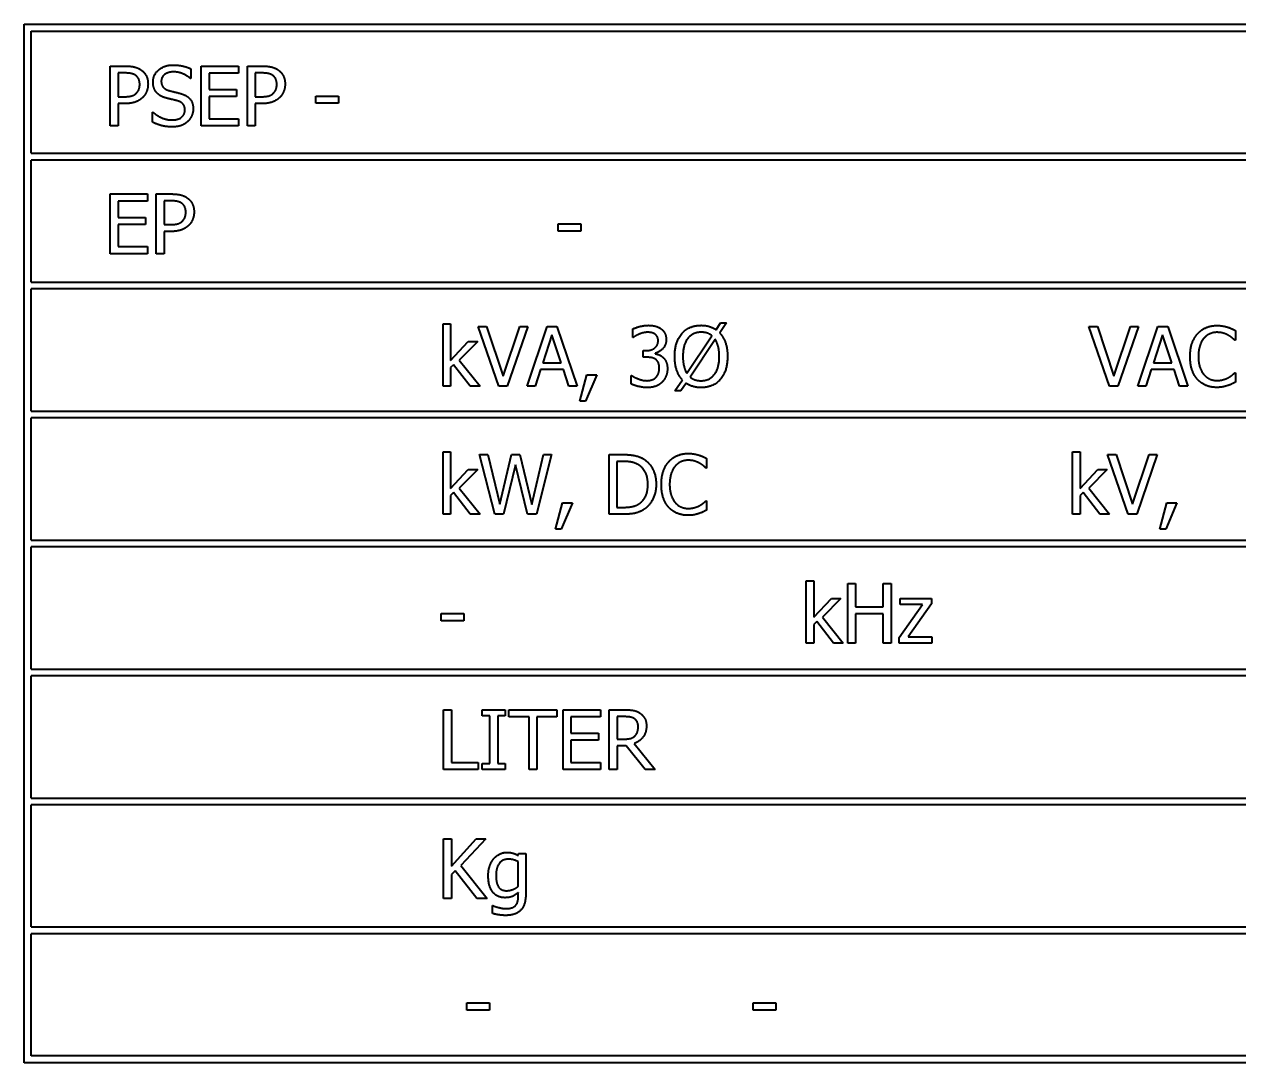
# Model space of a CAD drawing. Header units: millimetres. Extents: x 0 to 715, y 0 to 297.
# Drawn here: x 613.43 to 663.15, y 147.03 to 189.53 of the extents above; entities that cross this region are included whole.
import ezdxf

# ---------------------------------------------------------------- set-up
doc = ezdxf.new("R2010")
doc.units = ezdxf.units.MM
doc.layers.add('가시적인 것(ISO)', color=3, linetype='Continuous', lineweight=40)

msp = doc.modelspace()

# ---------------------------------------------------------------- linework, layer by layer
at = {"layer": '가시적인 것(ISO)'}
for p, q in [((613.427, 189.53), (704.538, 189.53)), ((613.427, 147.03), (613.427, 189.53)), ((613.705, 184.252), (613.705, 189.252)), ((613.705, 189.252), (704.26, 189.252)), ((616.947, 187.82), (617.561, 187.82)), ((616.947, 185.375), (616.947, 187.82)), ((617.271, 187.538), (617.271, 186.564)), ((617.541, 187.538), (617.271, 187.538)), ((620.247, 187.705), (620.247, 187.316)), ((620.673, 187.82), (622.202, 187.82)), ((620.673, 185.375), (620.673, 187.82)), ((620.998, 187.53), (620.998, 186.861)), ((622.202, 187.53), (620.998, 187.53)), ((622.202, 187.82), (622.202, 187.53)), ((622.559, 187.82), (623.173, 187.82)), ((622.559, 185.375), (622.559, 187.82)), ((622.883, 187.538), (622.883, 186.564)), ((623.153, 187.538), (622.883, 187.538)), ((620.247, 187.316), (620.223, 187.316)), ((617.271, 186.564), (617.493, 186.564)), ((620.998, 186.861), (622.121, 186.861)), ((622.121, 186.572), (620.998, 186.572)), ((620.998, 186.572), (620.998, 185.664)), ((622.121, 186.861), (622.121, 186.572)), ((622.883, 186.564), (623.105, 186.564)), ((625.364, 186.296), (625.364, 186.593)), ((625.364, 186.593), (626.289, 186.593)), ((626.289, 186.593), (626.289, 186.296)), ((617.547, 186.286), (617.271, 186.286)), ((617.271, 186.286), (617.271, 185.375)), ((623.159, 186.286), (622.883, 186.286)), ((622.883, 186.286), (622.883, 185.375)), ((626.289, 186.296), (625.364, 186.296)), ((618.68, 185.522), (618.68, 185.93)), ((618.68, 185.93), (618.704, 185.93)), ((620.998, 185.664), (622.202, 185.664)), ((622.202, 185.664), (622.202, 185.375)), ((617.271, 185.375), (616.947, 185.375)), ((622.202, 185.375), (620.673, 185.375)), ((622.883, 185.375), (622.559, 185.375)), ((613.705, 184.252), (704.26, 184.252)), ((613.705, 178.974), (613.705, 183.974)), ((704.26, 183.974), (613.705, 183.974)), ((616.947, 180.141), (616.947, 182.585)), ((616.947, 182.585), (618.476, 182.585)), ((618.476, 182.585), (618.476, 182.296)), ((618.832, 182.585), (619.447, 182.585)), ((618.832, 180.141), (618.832, 182.585)), ((618.476, 182.296), (617.271, 182.296)), ((617.271, 182.296), (617.271, 181.627)), ((619.157, 182.304), (619.157, 181.329)), ((619.427, 182.304), (619.157, 182.304)), ((617.271, 181.627), (618.395, 181.627)), ((618.395, 181.627), (618.395, 181.337)), ((618.395, 181.337), (617.271, 181.337)), ((617.271, 181.337), (617.271, 180.43)), ((619.157, 181.329), (619.379, 181.329)), ((619.433, 181.052), (619.157, 181.052)), ((619.157, 181.052), (619.157, 180.141)), ((635.286, 181.062), (635.286, 181.359)), ((635.286, 181.359), (636.211, 181.359)), ((636.211, 181.062), (635.286, 181.062)), ((636.211, 181.359), (636.211, 181.062)), ((618.476, 180.141), (616.947, 180.141)), ((617.271, 180.43), (618.476, 180.43)), ((618.476, 180.43), (618.476, 180.141)), ((619.157, 180.141), (618.832, 180.141)), ((613.705, 178.974), (704.26, 178.974)), ((613.705, 173.696), (613.705, 178.696)), ((704.26, 178.696), (613.705, 178.696)), ((630.571, 174.713), (630.571, 177.266)), ((630.571, 177.266), (630.88, 177.266)), ((630.88, 177.266), (630.88, 175.772)), ((632.849, 174.713), (632.007, 177.157)), ((632.007, 177.157), (632.356, 177.157)), ((632.356, 177.157), (633.034, 175.127)), ((633.034, 175.127), (633.711, 177.157)), ((634.042, 177.157), (633.2, 174.713)), ((633.711, 177.157), (634.042, 177.157)), ((634.012, 174.713), (634.836, 177.157)), ((634.836, 177.157), (635.236, 177.157)), ((635.236, 177.157), (636.06, 174.713)), ((638.338, 176.711), (638.338, 177.058)), ((641.748, 177.028), (641.936, 177.308)), ((642.179, 177.308), (641.898, 176.896)), ((641.936, 177.308), (642.179, 177.308)), ((657.852, 174.713), (657.011, 177.157)), ((657.011, 177.157), (657.359, 177.157)), ((657.359, 177.157), (658.037, 175.127)), ((658.037, 175.127), (658.714, 177.157)), ((659.045, 177.157), (658.203, 174.713)), ((658.714, 177.157), (659.045, 177.157)), ((659.015, 174.713), (659.839, 177.157)), ((659.839, 177.157), (660.239, 177.157)), ((660.239, 177.157), (661.063, 174.713)), ((630.88, 175.772), (631.605, 176.547)), ((631.99, 176.547), (631.237, 175.78)), ((631.605, 176.547), (631.99, 176.547)), ((635.028, 176.824), (634.652, 175.673)), ((635.407, 175.673), (635.028, 176.824)), ((638.358, 176.711), (638.338, 176.711)), ((640.553, 175.245), (641.581, 176.781)), ((641.716, 176.632), (640.686, 175.093)), ((660.031, 176.824), (659.655, 175.673)), ((660.41, 175.673), (660.031, 176.824)), ((663.011, 176.602), (662.985, 176.602)), ((663.011, 176.995), (663.011, 176.602)), ((638.77, 175.903), (638.77, 176.174)), ((638.77, 176.174), (638.879, 176.174)), ((639.258, 176.071), (639.258, 176.048)), ((631.003, 175.598), (630.88, 175.479)), ((631.685, 174.713), (631.003, 175.598)), ((631.237, 175.78), (632.091, 174.713)), ((634.652, 175.673), (635.407, 175.673)), ((638.909, 175.903), (638.77, 175.903)), ((659.655, 175.673), (660.41, 175.673)), ((630.88, 175.479), (630.88, 174.713)), ((634.563, 175.396), (634.341, 174.713)), ((635.496, 175.396), (634.563, 175.396)), ((635.718, 174.713), (635.496, 175.396)), ((636.165, 174.104), (636.455, 175.18)), ((636.865, 175.18), (636.405, 174.104)), ((636.455, 175.18), (636.865, 175.18)), ((638.271, 175.158), (638.295, 175.158)), ((638.271, 174.812), (638.271, 175.158)), ((659.566, 175.396), (659.344, 174.713)), ((660.499, 175.396), (659.566, 175.396)), ((660.721, 174.713), (660.499, 175.396)), ((662.987, 175.267), (663.011, 175.267)), ((663.011, 175.267), (663.011, 174.879)), ((630.88, 174.713), (630.571, 174.713)), ((632.091, 174.713), (631.685, 174.713)), ((633.2, 174.713), (632.849, 174.713)), ((634.341, 174.713), (634.012, 174.713)), ((636.06, 174.713), (635.718, 174.713)), ((640.06, 174.522), (640.369, 174.978)), ((640.302, 174.522), (640.06, 174.522)), ((640.519, 174.843), (640.302, 174.522)), ((658.203, 174.713), (657.852, 174.713)), ((659.344, 174.713), (659.015, 174.713)), ((661.063, 174.713), (660.721, 174.713)), ((636.405, 174.104), (636.165, 174.104)), ((613.705, 173.696), (704.26, 173.696)), ((613.705, 168.419), (613.705, 173.419)), ((704.26, 173.419), (613.705, 173.419)), ((630.571, 169.476), (630.571, 172.03)), ((630.571, 172.03), (630.88, 172.03)), ((630.88, 172.03), (630.88, 170.536)), ((632.689, 169.476), (632.065, 171.921)), ((632.065, 171.921), (632.4, 171.921)), ((632.4, 171.921), (632.891, 169.894)), ((632.891, 169.894), (633.378, 171.921)), ((633.378, 171.921), (633.709, 171.921)), ((633.709, 171.921), (634.2, 169.871)), ((634.2, 169.871), (634.69, 171.921)), ((635.009, 171.921), (634.394, 169.476)), ((634.69, 171.921), (635.009, 171.921)), ((637.368, 169.476), (637.368, 171.921)), ((637.368, 171.921), (637.924, 171.921)), ((637.693, 171.64), (637.693, 169.758)), ((637.94, 171.64), (637.693, 171.64)), ((641.363, 171.758), (641.363, 171.366)), ((656.341, 169.476), (656.341, 172.03)), ((656.341, 172.03), (656.65, 172.03)), ((656.65, 172.03), (656.65, 170.536)), ((658.619, 169.476), (657.777, 171.921)), ((657.777, 171.921), (658.126, 171.921)), ((658.126, 171.921), (658.803, 169.89)), ((658.803, 169.89), (659.481, 171.921)), ((659.812, 171.921), (658.97, 169.476)), ((659.481, 171.921), (659.812, 171.921)), ((630.88, 170.536), (631.605, 171.311)), ((631.99, 171.311), (631.237, 170.544)), ((631.605, 171.311), (631.99, 171.311)), ((633.533, 171.505), (633.049, 169.476)), ((634.03, 169.476), (633.533, 171.505)), ((641.363, 171.366), (641.338, 171.366)), ((656.65, 170.536), (657.375, 171.311)), ((657.759, 171.311), (657.007, 170.544)), ((657.375, 171.311), (657.759, 171.311)), ((631.237, 170.544), (632.091, 169.476)), ((657.007, 170.544), (657.86, 169.476)), ((631.003, 170.362), (630.88, 170.243)), ((630.88, 170.243), (630.88, 169.476)), ((631.685, 169.476), (631.003, 170.362)), ((656.773, 170.362), (656.65, 170.243)), ((656.65, 170.243), (656.65, 169.476)), ((657.454, 169.476), (656.773, 170.362)), ((635.173, 168.868), (635.462, 169.944)), ((635.872, 169.944), (635.413, 168.868)), ((635.462, 169.944), (635.872, 169.944)), ((637.693, 169.758), (637.94, 169.758)), ((641.34, 170.031), (641.363, 170.031)), ((641.363, 170.031), (641.363, 169.643)), ((659.919, 168.868), (660.208, 169.944)), ((660.618, 169.944), (660.158, 168.868)), ((660.208, 169.944), (660.618, 169.944)), ((630.88, 169.476), (630.571, 169.476)), ((632.091, 169.476), (631.685, 169.476)), ((633.049, 169.476), (632.689, 169.476)), ((634.394, 169.476), (634.03, 169.476)), ((637.93, 169.476), (637.368, 169.476)), ((656.65, 169.476), (656.341, 169.476)), ((657.86, 169.476), (657.454, 169.476)), ((658.97, 169.476), (658.619, 169.476)), ((635.413, 168.868), (635.173, 168.868)), ((660.158, 168.868), (659.919, 168.868)), ((613.705, 168.419), (704.26, 168.419)), ((613.705, 163.141), (613.705, 168.141)), ((704.26, 168.141), (613.705, 168.141)), ((645.44, 164.199), (645.44, 166.752)), ((645.44, 166.752), (645.749, 166.752)), ((645.749, 166.752), (645.749, 165.258)), ((647.138, 164.199), (647.138, 166.643)), ((647.138, 166.643), (647.463, 166.643)), ((647.463, 166.643), (647.463, 165.684)), ((648.588, 165.684), (648.588, 166.643)), ((648.588, 166.643), (648.913, 166.643)), ((648.913, 166.643), (648.913, 164.199)), ((645.749, 165.258), (646.474, 166.033)), ((646.858, 166.033), (646.106, 165.266)), ((646.474, 166.033), (646.858, 166.033)), ((647.463, 165.684), (648.588, 165.684)), ((649.241, 164.428), (650.2, 165.779)), ((649.281, 165.779), (649.281, 166.033)), ((649.281, 166.033), (650.571, 166.033)), ((650.2, 165.779), (649.281, 165.779)), ((650.571, 165.813), (649.608, 164.458)), ((650.571, 166.033), (650.571, 165.813)), ((630.496, 165.12), (630.496, 165.417)), ((630.496, 165.417), (631.421, 165.417)), ((631.421, 165.12), (630.496, 165.12)), ((631.421, 165.417), (631.421, 165.12)), ((645.872, 165.084), (645.749, 164.965)), ((646.553, 164.199), (645.872, 165.084)), ((646.106, 165.266), (646.959, 164.199)), ((648.588, 165.395), (647.463, 165.395)), ((647.463, 165.395), (647.463, 164.199)), ((648.588, 164.199), (648.588, 165.395)), ((645.749, 164.965), (645.749, 164.199)), ((645.749, 164.199), (645.44, 164.199)), ((646.959, 164.199), (646.553, 164.199)), ((647.463, 164.199), (647.138, 164.199)), ((648.913, 164.199), (648.588, 164.199)), ((649.241, 164.199), (649.241, 164.428)), ((650.588, 164.199), (649.241, 164.199)), ((649.608, 164.458), (650.588, 164.458)), ((650.588, 164.458), (650.588, 164.199)), ((613.705, 163.141), (704.26, 163.141)), ((613.705, 157.863), (613.705, 162.863)), ((704.26, 162.863), (613.705, 162.863)), ((630.595, 159.03), (630.595, 161.474)), ((630.595, 161.474), (630.92, 161.474)), ((630.92, 161.474), (630.92, 159.319)), ((632.172, 161.225), (632.172, 161.474)), ((632.172, 161.474), (633.119, 161.474)), ((632.483, 161.225), (632.172, 161.225)), ((632.483, 159.279), (632.483, 161.225)), ((633.119, 161.225), (632.808, 161.225)), ((632.808, 161.225), (632.808, 159.279)), ((633.119, 161.474), (633.119, 161.225)), ((633.271, 161.185), (633.271, 161.474)), ((633.271, 161.474), (635.236, 161.474)), ((634.091, 161.185), (633.271, 161.185)), ((634.091, 159.03), (634.091, 161.185)), ((635.236, 161.185), (634.416, 161.185)), ((634.416, 161.185), (634.416, 159.03)), ((635.236, 161.474), (635.236, 161.185)), ((635.484, 159.03), (635.484, 161.474)), ((635.484, 161.474), (637.013, 161.474)), ((637.013, 161.185), (635.809, 161.185)), ((635.809, 161.185), (635.809, 160.515)), ((637.013, 161.474), (637.013, 161.185)), ((637.37, 161.474), (638, 161.474)), ((637.37, 159.03), (637.37, 161.474)), ((638.018, 161.193), (637.695, 161.193)), ((637.695, 161.193), (637.695, 160.274)), ((635.809, 160.515), (636.932, 160.515)), ((635.809, 160.226), (635.809, 159.319)), ((636.932, 160.226), (635.809, 160.226)), ((636.932, 160.515), (636.932, 160.226)), ((637.695, 160.274), (637.98, 160.274)), ((638.067, 160.002), (637.695, 160.002)), ((637.695, 160.002), (637.695, 159.03)), ((638.84, 159.03), (638.067, 160.002)), ((638.392, 160.094), (639.262, 159.03)), ((630.92, 159.319), (632.011, 159.319)), ((632.011, 159.319), (632.011, 159.03)), ((632.172, 159.03), (632.172, 159.279)), ((632.172, 159.279), (632.483, 159.279)), ((632.808, 159.279), (633.119, 159.279)), ((633.119, 159.279), (633.119, 159.03)), ((635.809, 159.319), (637.013, 159.319)), ((637.013, 159.319), (637.013, 159.03)), ((632.011, 159.03), (630.595, 159.03)), ((633.119, 159.03), (632.172, 159.03)), ((634.416, 159.03), (634.091, 159.03)), ((637.013, 159.03), (635.484, 159.03)), ((637.695, 159.03), (637.37, 159.03)), ((639.262, 159.03), (638.84, 159.03)), ((613.705, 157.863), (704.26, 157.863)), ((613.705, 152.585), (613.705, 157.585)), ((704.26, 157.585), (613.705, 157.585)), ((630.595, 153.752), (630.595, 156.196)), ((630.595, 156.196), (630.92, 156.196)), ((630.92, 155.073), (631.922, 156.196)), ((630.92, 156.196), (630.92, 155.073)), ((632.318, 156.196), (631.306, 155.105)), ((631.922, 156.196), (632.318, 156.196)), ((633.65, 155.509), (633.667, 155.586)), ((633.65, 154.249), (633.65, 155.257)), ((633.667, 155.586), (633.959, 155.586)), ((633.959, 155.586), (633.959, 153.962)), ((631.063, 154.889), (630.92, 154.729)), ((630.92, 154.729), (630.92, 153.752)), ((631.956, 153.752), (631.063, 154.889)), ((631.306, 155.105), (632.378, 153.752)), ((630.92, 153.752), (630.595, 153.752)), ((632.378, 153.752), (631.956, 153.752)), ((633.65, 153.835), (633.65, 153.996)), ((632.598, 153.138), (632.598, 153.459)), ((632.598, 153.459), (632.614, 153.459)), ((613.705, 152.585), (704.26, 152.585)), ((613.705, 147.308), (613.705, 152.308)), ((704.26, 152.308), (613.705, 152.308)), ((631.546, 149.177), (631.546, 149.474)), ((631.546, 149.474), (632.471, 149.474)), ((632.471, 149.177), (631.546, 149.177)), ((632.471, 149.474), (632.471, 149.177)), ((643.265, 149.177), (643.265, 149.474)), ((643.265, 149.474), (644.19, 149.474)), ((644.19, 149.177), (643.265, 149.177)), ((644.19, 149.474), (644.19, 149.177)), ((704.26, 147.308), (613.705, 147.308)), ((704.538, 147.03), (613.427, 147.03))]:
    msp.add_line(p, q, dxfattribs=at)
for points in [[(617.977, 187.445), (617.899, 187.497), (617.693, 187.538), (617.541, 187.538)], [(617.561, 187.82), (617.779, 187.82), (618.084, 187.748), (618.201, 187.667)], [(618.153, 187.073), (618.153, 187.2), (618.066, 187.386), (617.977, 187.445)], [(618.201, 187.667), (618.337, 187.574), (618.492, 187.287), (618.492, 187.083)], [(618.698, 187.164), (618.698, 187.461), (619.161, 187.863), (619.52, 187.863)], [(619.542, 187.582), (619.316, 187.582), (619.036, 187.37), (619.036, 187.198)], [(619.52, 187.863), (619.726, 187.863), (620.09, 187.782), (620.247, 187.705)], [(620.223, 187.316), (620.106, 187.423), (619.742, 187.582), (619.542, 187.582)], [(623.589, 187.445), (623.511, 187.497), (623.305, 187.538), (623.153, 187.538)], [(623.173, 187.82), (623.391, 187.82), (623.696, 187.748), (623.812, 187.667)], [(623.765, 187.073), (623.765, 187.2), (623.678, 187.386), (623.589, 187.445)], [(623.812, 187.667), (623.949, 187.574), (624.104, 187.287), (624.104, 187.083)], [(618.014, 186.71), (618.088, 186.784), (618.153, 186.956), (618.153, 187.073)], [(618.492, 187.083), (618.492, 186.924), (618.379, 186.639), (618.278, 186.54)], [(618.856, 186.722), (618.781, 186.803), (618.698, 187.021), (618.698, 187.164)], [(619.036, 187.198), (619.036, 187.043), (619.201, 186.859), (619.355, 186.817)], [(623.626, 186.71), (623.7, 186.784), (623.765, 186.956), (623.765, 187.073)], [(624.104, 187.083), (624.104, 186.924), (623.991, 186.639), (623.89, 186.54)], [(617.493, 186.564), (617.691, 186.564), (617.935, 186.627), (618.014, 186.71)], [(618.278, 186.54), (618.151, 186.415), (617.808, 186.286), (617.547, 186.286)], [(619.26, 186.506), (619.134, 186.54), (618.933, 186.641), (618.856, 186.722)], [(619.702, 186.395), (619.589, 186.427), (619.401, 186.471), (619.26, 186.506)], [(619.355, 186.817), (619.458, 186.789), (619.758, 186.718), (619.857, 186.688)], [(619.857, 186.688), (620.108, 186.611), (620.342, 186.3), (620.342, 186.072)], [(623.105, 186.564), (623.303, 186.564), (623.547, 186.627), (623.626, 186.71)], [(623.89, 186.54), (623.763, 186.415), (623.42, 186.286), (623.159, 186.286)], [(619.458, 185.613), (619.728, 185.613), (620.003, 185.837), (620.003, 186.021)], [(620.003, 186.021), (620.003, 186.167), (619.859, 186.35), (619.702, 186.395)], [(620.342, 186.072), (620.342, 185.928), (620.225, 185.65), (620.12, 185.553)], [(619.482, 185.332), (619.217, 185.332), (618.844, 185.442), (618.68, 185.522)], [(618.704, 185.93), (618.864, 185.779), (619.27, 185.613), (619.458, 185.613)], [(620.12, 185.553), (620.003, 185.446), (619.706, 185.332), (619.482, 185.332)], [(619.447, 182.585), (619.664, 182.585), (619.969, 182.514), (620.086, 182.433)], [(619.863, 182.211), (619.785, 182.262), (619.579, 182.304), (619.427, 182.304)], [(620.039, 181.839), (620.039, 181.965), (619.952, 182.152), (619.863, 182.211)], [(620.086, 182.433), (620.223, 182.34), (620.378, 182.052), (620.378, 181.848)], [(619.9, 181.476), (619.973, 181.549), (620.039, 181.722), (620.039, 181.839)], [(620.378, 181.848), (620.378, 181.69), (620.265, 181.405), (620.164, 181.306)], [(619.379, 181.329), (619.577, 181.329), (619.821, 181.393), (619.9, 181.476)], [(620.164, 181.306), (620.037, 181.181), (619.694, 181.052), (619.433, 181.052)], [(638.338, 177.058), (638.445, 177.115), (638.812, 177.209), (638.976, 177.209)], [(638.976, 177.209), (639.143, 177.209), (639.39, 177.141), (639.491, 177.07)], [(639.491, 177.07), (639.598, 176.993), (639.709, 176.769), (639.709, 176.618)], [(640.056, 175.935), (640.056, 176.539), (640.648, 177.209), (641.136, 177.209)], [(641.136, 177.209), (641.324, 177.209), (641.617, 177.117), (641.748, 177.028)], [(661.462, 176.864), (661.608, 177.028), (662.008, 177.201), (662.256, 177.201)], [(662.256, 177.201), (662.379, 177.201), (662.595, 177.165), (662.686, 177.137)], [(662.686, 177.137), (662.765, 177.111), (662.93, 177.038), (663.011, 176.995)], [(638.6, 176.848), (638.521, 176.814), (638.404, 176.743), (638.358, 176.711)], [(638.951, 176.925), (638.861, 176.925), (638.685, 176.882), (638.6, 176.848)], [(638.879, 176.174), (639.099, 176.174), (639.376, 176.384), (639.376, 176.585)], [(639.248, 176.85), (639.186, 176.892), (639.036, 176.925), (638.951, 176.925)], [(639.376, 176.585), (639.376, 176.678), (639.305, 176.81), (639.248, 176.85)], [(639.709, 176.618), (639.709, 176.416), (639.444, 176.111), (639.258, 176.071)], [(641.137, 176.927), (640.797, 176.927), (640.391, 176.422), (640.391, 175.935)], [(641.581, 176.781), (641.496, 176.854), (641.272, 176.927), (641.137, 176.927)], [(641.882, 175.935), (641.882, 176.161), (641.791, 176.515), (641.716, 176.632)], [(641.898, 176.896), (642.049, 176.733), (642.217, 176.262), (642.217, 175.935)], [(661.157, 175.933), (661.157, 176.24), (661.313, 176.695), (661.462, 176.864)], [(661.713, 176.672), (661.61, 176.547), (661.495, 176.169), (661.495, 175.933)], [(662.254, 176.923), (662.098, 176.923), (661.818, 176.794), (661.713, 176.672)], [(662.71, 176.806), (662.617, 176.858), (662.397, 176.923), (662.254, 176.923)], [(662.985, 176.602), (662.941, 176.642), (662.807, 176.753), (662.71, 176.806)], [(639.258, 176.048), (639.335, 176.032), (639.511, 175.961), (639.586, 175.889)], [(639.277, 175.816), (639.208, 175.865), (639.02, 175.903), (638.909, 175.903)], [(639.424, 175.461), (639.424, 175.594), (639.347, 175.766), (639.277, 175.816)], [(639.586, 175.889), (639.662, 175.82), (639.757, 175.598), (639.757, 175.438)], [(640.369, 174.978), (640.222, 175.14), (640.056, 175.62), (640.056, 175.935)], [(640.391, 175.935), (640.391, 175.713), (640.476, 175.368), (640.553, 175.245)], [(642.217, 175.935), (642.217, 175.329), (641.627, 174.661), (641.136, 174.661)], [(641.137, 174.942), (641.476, 174.942), (641.882, 175.453), (641.882, 175.935)], [(661.464, 174.99), (661.317, 175.148), (661.157, 175.624), (661.157, 175.933)], [(661.495, 175.933), (661.495, 175.681), (661.616, 175.319), (661.721, 175.194)], [(638.295, 175.158), (638.398, 175.083), (638.747, 174.944), (638.919, 174.944)], [(638.919, 174.944), (639.02, 174.944), (639.222, 175.008), (639.289, 175.081)], [(639.289, 175.081), (639.355, 175.154), (639.424, 175.329), (639.424, 175.461)], [(639.757, 175.438), (639.757, 175.273), (639.644, 174.994), (639.541, 174.887)], [(640.686, 175.093), (640.779, 175.018), (640.989, 174.942), (641.137, 174.942)], [(661.721, 175.194), (661.824, 175.073), (662.1, 174.95), (662.254, 174.95)], [(662.254, 174.95), (662.395, 174.95), (662.634, 175.02), (662.727, 175.071)], [(662.727, 175.071), (662.817, 175.123), (662.949, 175.23), (662.987, 175.267)], [(638.939, 174.661), (638.754, 174.661), (638.394, 174.75), (638.271, 174.812)], [(639.541, 174.887), (639.434, 174.776), (639.131, 174.661), (638.939, 174.661)], [(641.136, 174.661), (640.955, 174.661), (640.644, 174.756), (640.519, 174.843)], [(662.25, 174.669), (662.012, 174.669), (661.61, 174.829), (661.464, 174.99)], [(662.686, 174.74), (662.579, 174.705), (662.397, 174.669), (662.25, 174.669)], [(663.011, 174.879), (662.93, 174.841), (662.787, 174.772), (662.686, 174.74)], [(637.924, 171.921), (638.269, 171.921), (638.661, 171.818), (638.8, 171.727)], [(638.586, 171.493), (638.455, 171.57), (638.16, 171.64), (637.94, 171.64)], [(638.8, 171.727), (639.036, 171.57), (639.295, 171.053), (639.295, 170.697)], [(639.509, 170.697), (639.509, 171.004), (639.666, 171.459), (639.814, 171.628)], [(639.814, 171.628), (639.961, 171.792), (640.361, 171.964), (640.609, 171.964)], [(640.607, 171.687), (640.45, 171.687), (640.171, 171.558), (640.066, 171.435)], [(641.062, 171.57), (640.969, 171.622), (640.749, 171.687), (640.607, 171.687)], [(640.609, 171.964), (640.731, 171.964), (640.947, 171.929), (641.038, 171.901)], [(641.038, 171.901), (641.118, 171.875), (641.282, 171.802), (641.363, 171.758)], [(641.338, 171.366), (641.294, 171.406), (641.159, 171.517), (641.062, 171.57)], [(638.957, 170.701), (638.957, 170.982), (638.77, 171.38), (638.586, 171.493)], [(640.066, 171.435), (639.963, 171.311), (639.848, 170.932), (639.848, 170.697)], [(638.616, 169.92), (638.786, 170.035), (638.957, 170.415), (638.957, 170.701)], [(639.295, 170.697), (639.295, 170.362), (639.024, 169.823), (638.796, 169.672)], [(639.816, 169.754), (639.67, 169.912), (639.509, 170.388), (639.509, 170.697)], [(639.848, 170.697), (639.848, 170.445), (639.969, 170.083), (640.074, 169.958)], [(638.796, 169.672), (638.61, 169.556), (638.228, 169.476), (637.93, 169.476)], [(637.94, 169.758), (638.156, 169.758), (638.483, 169.827), (638.616, 169.92)], [(640.603, 169.433), (640.365, 169.433), (639.963, 169.593), (639.816, 169.754)], [(640.074, 169.958), (640.177, 169.837), (640.452, 169.714), (640.607, 169.714)], [(640.607, 169.714), (640.747, 169.714), (640.987, 169.783), (641.08, 169.835)], [(641.363, 169.643), (641.282, 169.605), (641.139, 169.536), (641.038, 169.504)], [(641.08, 169.835), (641.169, 169.886), (641.302, 169.993), (641.34, 170.031)], [(641.038, 169.504), (640.931, 169.468), (640.749, 169.433), (640.603, 169.433)], [(638, 161.474), (638.21, 161.474), (638.493, 161.429), (638.622, 161.345)], [(638.406, 161.11), (638.336, 161.155), (638.152, 161.193), (638.018, 161.193)], [(638.56, 160.785), (638.56, 160.892), (638.485, 161.056), (638.406, 161.11)], [(638.622, 161.345), (638.751, 161.262), (638.899, 161.003), (638.899, 160.811)], [(638.899, 160.811), (638.899, 160.543), (638.626, 160.181), (638.392, 160.094)], [(638.422, 160.401), (638.493, 160.468), (638.56, 160.658), (638.56, 160.785)], [(637.98, 160.274), (638.121, 160.274), (638.344, 160.323), (638.422, 160.401)], [(632.657, 155.392), (632.76, 155.509), (633.043, 155.638), (633.194, 155.638)], [(633.194, 155.638), (633.337, 155.638), (633.545, 155.57), (633.65, 155.509)], [(632.421, 154.687), (632.421, 154.915), (632.55, 155.267), (632.657, 155.392)], [(633.244, 155.36), (633.01, 155.36), (632.74, 155.016), (632.74, 154.693)], [(633.65, 155.257), (633.535, 155.313), (633.341, 155.36), (633.244, 155.36)], [(633.105, 153.784), (632.792, 153.784), (632.421, 154.249), (632.421, 154.687)], [(632.74, 154.693), (632.74, 154.388), (632.944, 154.069), (633.174, 154.069)], [(633.174, 154.069), (633.295, 154.069), (633.549, 154.164), (633.65, 154.249)], [(633.65, 153.996), (633.525, 153.887), (633.285, 153.784), (633.105, 153.784)], [(633.959, 153.962), (633.959, 153.494), (633.553, 153.059), (633.135, 153.059)], [(633.555, 153.479), (633.608, 153.546), (633.65, 153.722), (633.65, 153.835)], [(633.135, 153.059), (633, 153.059), (632.719, 153.102), (632.598, 153.138)], [(632.614, 153.459), (632.645, 153.445), (632.766, 153.401), (632.843, 153.384)], [(632.843, 153.384), (632.929, 153.362), (633.073, 153.336), (633.158, 153.336)], [(633.158, 153.336), (633.301, 153.336), (633.499, 153.411), (633.555, 153.479)]]:
    msp.add_open_spline(points, degree=2, dxfattribs=at)

doc.saveas('drawing.dxf')
